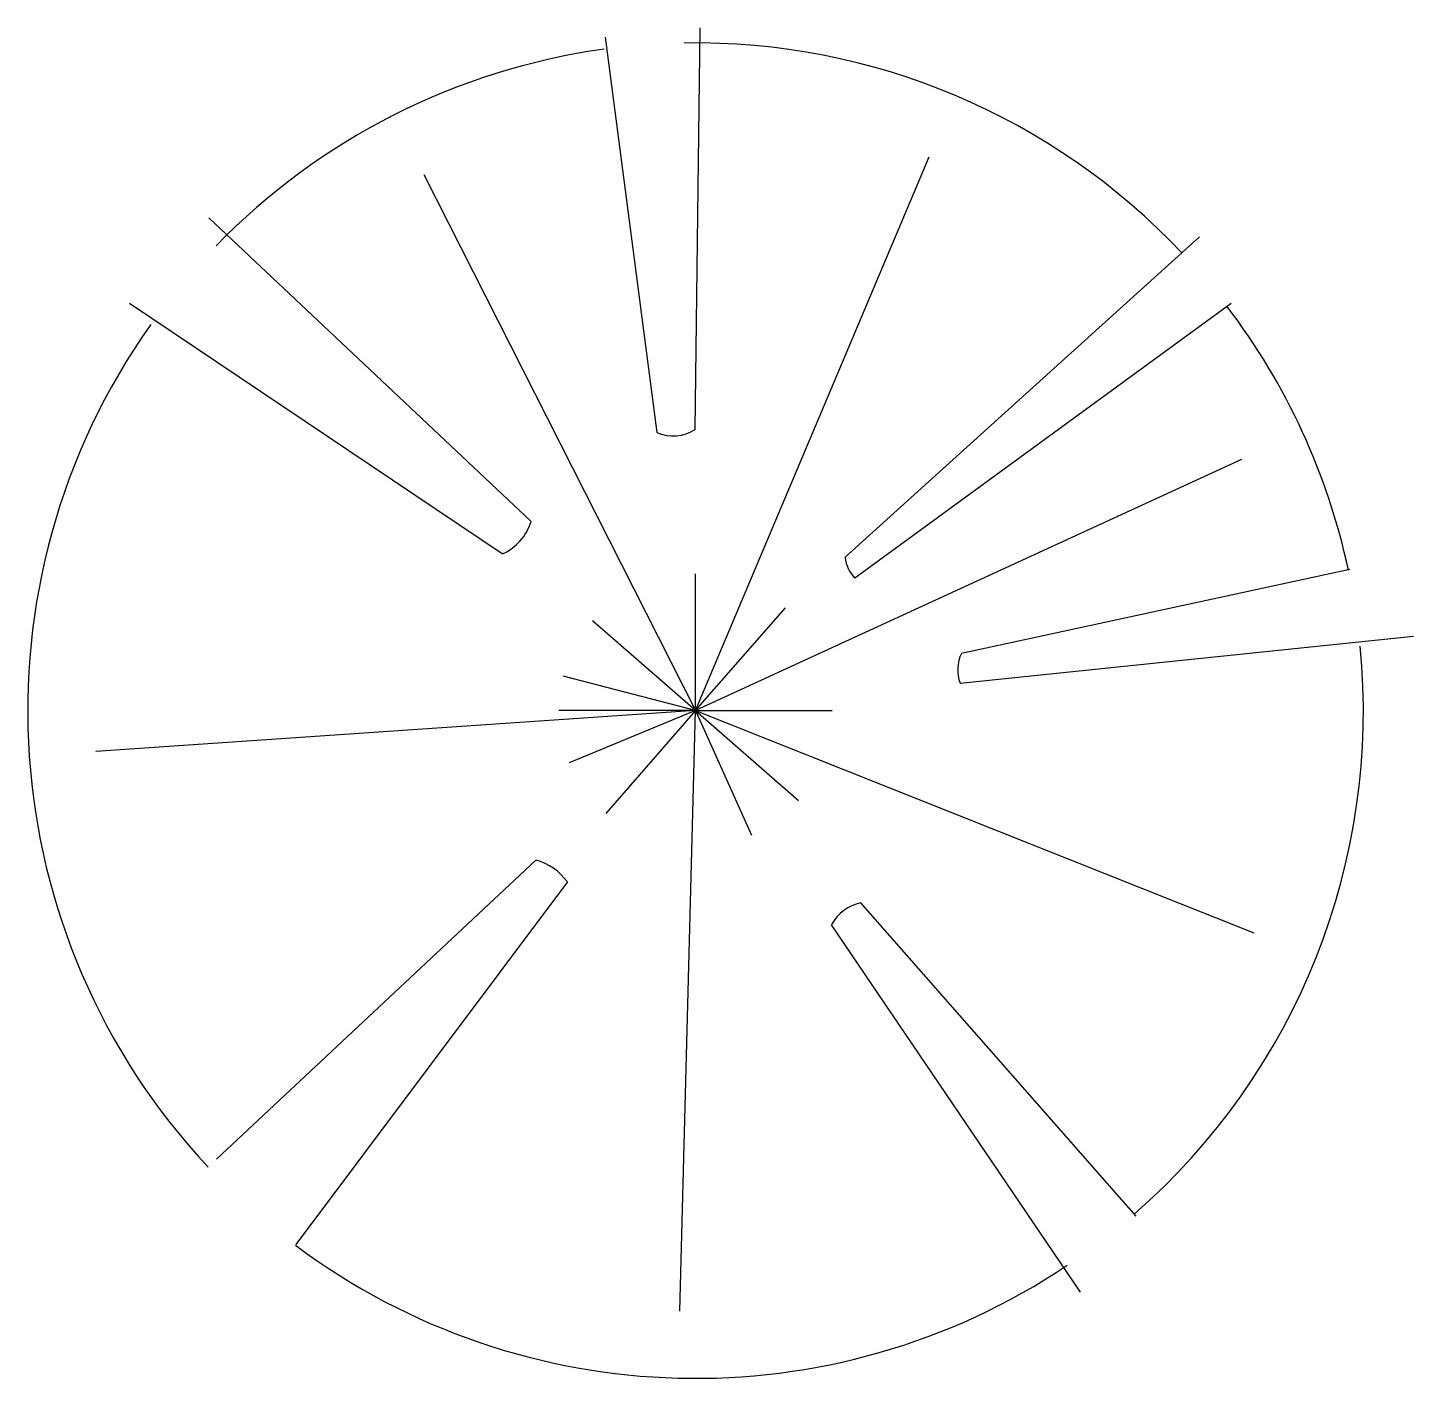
# Model space of a CAD drawing. Extents: x 8.65 to 9.69, y 21.73 to 22.74.
import ezdxf

# ---------------------------------------------------------------- set-up
doc = ezdxf.new("R2010")
doc.units = 0
doc.header["$MEASUREMENT"] = 0
doc.layers.get('0').update_dxf_attribs({"linetype": 'CONTINUOUS'})

msp = doc.modelspace()

# ---------------------------------------------------------------- linework, layer by layer
for p, q in [((9.1476, 22.441), (9.1512, 22.7417)), ((9.08, 22.7346), (9.1187, 22.4385)), ((9.1478, 22.2303), (9.3228, 22.6449)), ((8.9443, 22.6317), (9.1478, 22.2303)), ((8.7833, 22.5993), (9.0247, 22.372)), ((9.2597, 22.3451), (9.525, 22.5851)), ((9.0031, 22.3476), (8.724, 22.5352)), ((9.5487, 22.5352), (9.2671, 22.3295)), ((9.5566, 22.4184), (9.1478, 22.2303)), ((9.6377, 22.3359), (9.3468, 22.2732)), ((9.1478, 22.2303), (9.1478, 22.3327)), ((9.1478, 22.2303), (9.215, 22.3074)), ((9.1478, 22.2303), (9.0706, 22.2976)), ((9.3458, 22.2508), (9.6852, 22.286)), ((9.1478, 22.2303), (9.0487, 22.2561)), ((9.1478, 22.2303), (8.6988, 22.1997)), ((9.1478, 22.2303), (9.0454, 22.2303)), ((9.1478, 22.2303), (9.0532, 22.1913)), ((9.1478, 22.2303), (9.0805, 22.1532)), ((9.1361, 21.7805), (9.1478, 22.2303)), ((9.1478, 22.2303), (9.2249, 22.163)), ((9.1478, 22.2303), (9.1896, 22.137)), ((9.1478, 22.2303), (9.2501, 22.2303)), ((9.1478, 22.2303), (9.5658, 22.0639)), ((8.7892, 21.8944), (9.0283, 22.1184)), ((9.0518, 22.102), (8.8486, 21.8304)), ((9.2714, 22.0864), (9.4775, 21.8517)), ((9.436, 21.7948), (9.2496, 22.07))]:
    msp.add_line(p, q)
for centre, radius, start, end in [((9.1478, 22.2303), 0.5, 43.2426, 90.9743), ((9.1478, 22.2303), 0.5, 97.876, 135.8833), ((9.1478, 22.2303), 0.5, 12.158, 37.2526), ((9.1478, 22.2303), 0.5, 144.6715, 223.133), ((9.1309, 22.4662), 0.0302, 246.3059, 303.615), ((8.9867, 22.3839), 0.0398, 294.3464, 342.6399), ((9.2862, 22.3482), 0.0267, 186.6556, 224.2409), ((9.3737, 22.2607), 0.0296, 155.0831, 199.5334), ((9.1478, 22.2303), 0.5, 311.0541, 5.5311), ((9.0164, 22.0764), 0.0437, 35.9224, 74.1625), ((9.2793, 22.0532), 0.0342, 103.2961, 150.4318), ((9.1478, 22.2303), 0.5, 233.2022, 303.8211)]:
    msp.add_arc(centre, radius, start, end)

doc.saveas('drawing.dxf')
